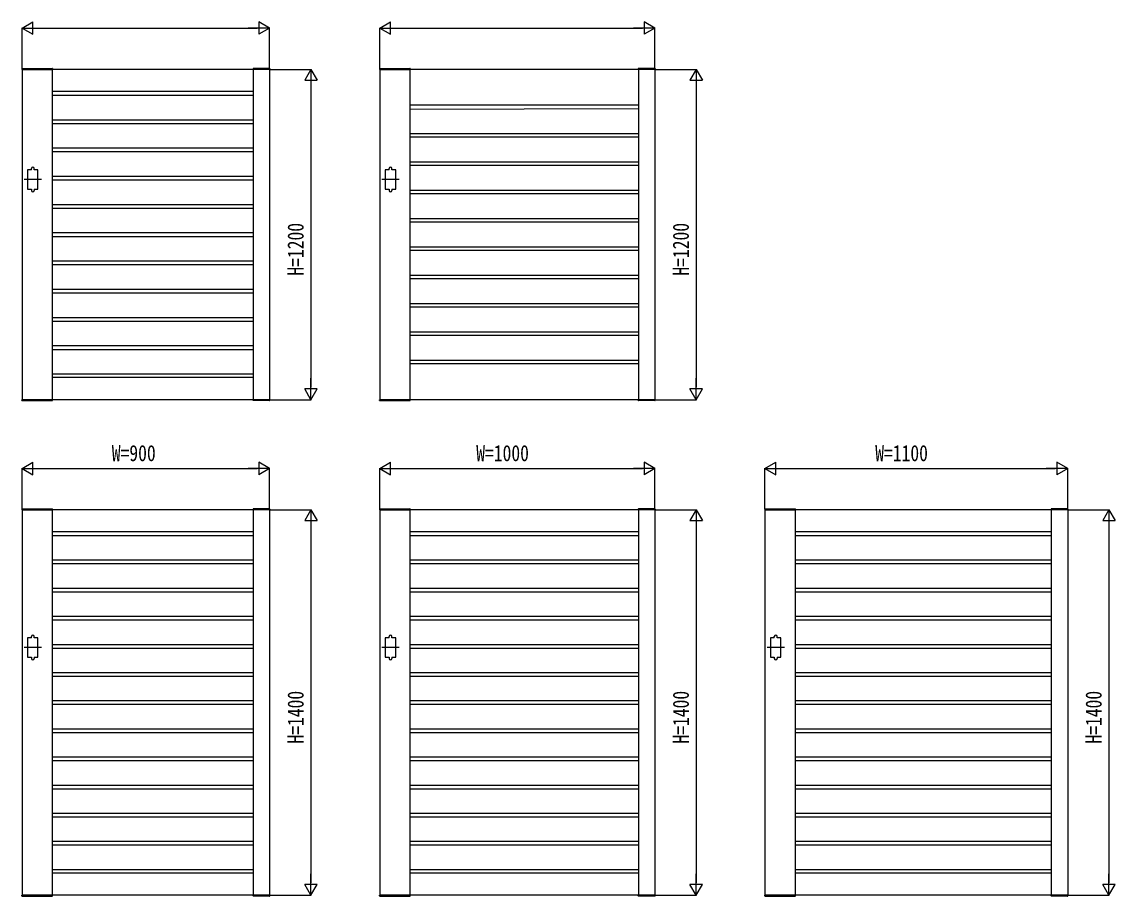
# Model space of a CAD drawing. Units: millimetres, scale not verified. Extents: x -8410 to 8410, y -5940 to 5940.
# Drawn here: x 390 to 4363, y 146 to 3322 of the extents above; entities that cross this region are included whole.
import ezdxf
from ezdxf.enums import TextEntityAlignment as Align

# ---------------------------------------------------------------- set-up
doc = ezdxf.new("R2010")
doc.units = ezdxf.units.MM
doc.header["$LTSCALE"] = 30
doc.layers.add('0-2_YKK_A1', color=4, linetype='Continuous')
doc.layers.add('0-3_YKK_D', color=6, linetype='Continuous')
doc.styles.add('ＭＳ ゴシック', font='')
doc.styles.get('ＭＳ ゴシック').set_extended_font_data('MS Gothic')

msp = doc.modelspace()

# ---------------------------------------------------------------- linework, layer by layer
at = {"layer": '0-2_YKK_A1'}
for p, q in [((389.67, 3152.55), (389.54, 3150)), ((389.54, 3150), (500.54, 3150)), ((390.04, 3150), (390.04, 1950)), ((1290.04, 3150), (390.04, 3150)), ((390.67, 3153.5), (499.4, 3153.5)), ((500.04, 3150), (500.04, 1950)), ((500.4, 3152.55), (500.54, 3150)), ((1229.67, 3152.55), (1229.54, 3150)), ((1290.54, 3150), (1229.54, 3150)), ((1230.04, 3150), (1230.04, 1950)), ((1289.4, 3153.5), (1230.67, 3153.5)), ((1290.04, 3150), (1290.04, 1950)), ((1290.4, 3152.55), (1290.54, 3150)), ((1689.67, 3152.55), (1689.54, 3150)), ((1689.54, 3150), (1800.54, 3150)), ((1690.04, 3150), (1690.04, 1950)), ((2690.04, 3150), (1690.04, 3150)), ((1690.67, 3153.5), (1799.4, 3153.5)), ((1800.04, 3150), (1800.04, 1950)), ((1800.4, 3152.55), (1800.54, 3150)), ((2629.67, 3152.55), (2629.54, 3150)), ((2690.54, 3150), (2629.54, 3150)), ((2630.04, 3150), (2630.04, 1950)), ((2689.4, 3153.5), (2630.67, 3153.5)), ((2690.04, 3150), (2690.04, 1950)), ((2690.4, 3152.55), (2690.54, 3150)), ((1230.04, 3070), (500.04, 3070)), ((500.04, 3055.7), (1230.04, 3056.2)), ((2630.04, 3020), (1800.04, 3020)), ((1800.04, 3005.7), (2630.04, 3007.5)), ((500.04, 2967.2), (1230.04, 2967.2)), ((500.04, 2953.6), (1230.04, 2953.6)), ((1800.04, 2917.09), (2630.04, 2917.09)), ((2630.04, 2903.29), (1800.04, 2903.29)), ((500.04, 2864.6), (1230.04, 2864.6)), ((500.04, 2851), (1230.04, 2851)), ((424.04, 2785), (424.04, 2790)), ((434.04, 2785), (434.04, 2790)), ((1724.04, 2785), (1724.04, 2790)), ((1734.04, 2785), (1734.04, 2790)), ((1800.04, 2814.17), (2630.04, 2814.17)), ((2630.04, 2800.38), (1800.04, 2800.38)), ((460.54, 2750), (397.54, 2750)), ((500.04, 2762), (1230.04, 2762)), ((500.04, 2748.4), (1230.04, 2748.4)), ((1760.54, 2750), (1697.54, 2750)), ((424.04, 2715), (424.04, 2710)), ((434.04, 2715), (434.04, 2710)), ((1724.04, 2715), (1724.04, 2710)), ((1734.04, 2715), (1734.04, 2710)), ((1799.14, 2711.26), (2630.04, 2711.26)), ((2630.04, 2697.46), (1799.14, 2697.46)), ((500.04, 2659.4), (1230.04, 2659.4)), ((500.04, 2645.8), (1230.04, 2645.8)), ((1800.04, 2608.35), (2630.04, 2608.35)), ((2630.04, 2594.55), (1800.04, 2594.55)), ((500.04, 2556.8), (1230.04, 2556.8)), ((500.04, 2543.2), (1230.04, 2543.2)), ((1800.04, 2505.44), (2630.04, 2505.44)), ((2630.04, 2491.64), (1800.04, 2491.64)), ((500.04, 2454.2), (1230.04, 2454.2)), ((500.04, 2440.6), (1230.04, 2440.6)), ((1800.04, 2402.53), (2630.04, 2402.53)), ((2630.04, 2388.73), (1800.04, 2388.73)), ((500.04, 2351.6), (1230.04, 2351.6)), ((500.04, 2338), (1230.04, 2338)), ((1800.04, 2299.62), (2630.04, 2299.62)), ((2630.04, 2285.82), (1800.04, 2285.82)), ((500.04, 2249), (1230.04, 2249)), ((500.04, 2235.4), (1230.04, 2235.4)), ((1800.04, 2196.71), (2630.04, 2196.71)), ((500.04, 2146.4), (1230.04, 2146.4)), ((2630.04, 2182.91), (1800.04, 2182.91)), ((500.04, 2132.8), (1230.04, 2132.8)), ((1800.04, 2093.8), (2630.04, 2093.8)), ((2630.04, 2080), (1800.04, 2080)), ((500.04, 2043.8), (1230.04, 2043.8)), ((1230.04, 2030), (500.04, 2030)), ((389.54, 1950), (500.54, 1950)), ((389.67, 1947.45), (389.54, 1950)), ((1290.04, 1950), (390.04, 1950)), ((500.4, 1947.45), (500.54, 1950)), ((1290.54, 1950), (1229.54, 1950)), ((1229.67, 1947.45), (1229.54, 1950)), ((1290.4, 1947.45), (1290.54, 1950)), ((1689.54, 1950), (1800.54, 1950)), ((1689.67, 1947.45), (1689.54, 1950)), ((2690.04, 1950), (1690.04, 1950)), ((1800.4, 1947.45), (1800.54, 1950)), ((2690.54, 1950), (2629.54, 1950)), ((2629.67, 1947.45), (2629.54, 1950)), ((2690.4, 1947.45), (2690.54, 1950)), ((390.67, 1946.5), (499.4, 1946.5)), ((1289.4, 1946.5), (1230.67, 1946.5)), ((1690.67, 1946.5), (1799.4, 1946.5)), ((2689.4, 1946.5), (2630.67, 1946.5)), ((389.67, 1552.55), (389.54, 1550)), ((389.54, 1550), (500.54, 1550)), ((390.04, 1550), (390.04, 150)), ((1290.04, 1550), (390.04, 1550)), ((390.67, 1553.5), (499.4, 1553.5)), ((500.04, 1550), (500.04, 150)), ((500.4, 1552.55), (500.54, 1550)), ((1229.67, 1552.55), (1229.54, 1550)), ((1290.54, 1550), (1229.54, 1550)), ((1230.04, 1550), (1230.04, 150)), ((1289.4, 1553.5), (1230.67, 1553.5)), ((1290.04, 1550), (1290.04, 150)), ((1290.4, 1552.55), (1290.54, 1550)), ((1689.67, 1552.55), (1689.54, 1550)), ((1689.54, 1550), (1800.54, 1550)), ((1690.04, 1550), (1690.04, 150)), ((2690.04, 1550), (1690.04, 1550)), ((1690.67, 1553.5), (1799.4, 1553.5)), ((1800.04, 1550), (1800.04, 150)), ((1800.4, 1552.55), (1800.54, 1550)), ((2629.67, 1552.55), (2629.54, 1550)), ((2690.54, 1550), (2629.54, 1550)), ((2630.04, 1550), (2630.04, 150)), ((2689.4, 1553.5), (2630.67, 1553.5)), ((2690.04, 1550), (2690.04, 150)), ((2690.4, 1552.55), (2690.54, 1550)), ((3089.67, 1552.55), (3089.54, 1550)), ((3089.54, 1550), (3200.54, 1550)), ((3090.04, 1550), (3090.04, 150)), ((4190.04, 1550), (3090.04, 1550)), ((3090.67, 1553.5), (3199.4, 1553.5)), ((3200.04, 1550), (3200.04, 150)), ((3200.4, 1552.55), (3200.54, 1550)), ((4129.67, 1552.55), (4129.54, 1550)), ((4190.54, 1550), (4129.54, 1550)), ((4130.04, 1550), (4130.04, 150)), ((4189.4, 1553.5), (4130.67, 1553.5)), ((4190.04, 1550), (4190.04, 150)), ((4190.4, 1552.55), (4190.54, 1550)), ((1230.04, 1470), (500.04, 1470)), ((500.04, 1456.1), (1230.04, 1456.6)), ((2630.04, 1470), (1800.04, 1470)), ((1800.04, 1456.1), (2630.04, 1456.6)), ((4130.04, 1470), (3200.04, 1470)), ((3200.04, 1456.1), (4130.04, 1456.6)), ((500.04, 1367.6), (1230.04, 1367.6)), ((500.04, 1354.4), (1230.04, 1354.4)), ((1800.04, 1367.6), (2630.04, 1367.6)), ((1800.04, 1354.4), (2630.04, 1354.4)), ((3200.04, 1367.6), (4130.04, 1367.6)), ((3200.04, 1354.4), (4130.04, 1354.4)), ((500.04, 1265.4), (1230.04, 1265.4)), ((500.04, 1252.2), (1230.04, 1252.2)), ((1800.04, 1265.4), (2630.04, 1265.4)), ((1800.04, 1252.2), (2630.04, 1252.2)), ((3200.04, 1265.4), (4130.04, 1265.4)), ((3200.04, 1252.2), (4130.04, 1252.2)), ((500.04, 1163.2), (1230.04, 1163.2)), ((1800.04, 1163.2), (2630.04, 1163.2)), ((3200.04, 1163.2), (4130.04, 1163.2)), ((500.04, 1150), (1230.04, 1150)), ((1800.04, 1150), (2630.04, 1150)), ((3200.04, 1150), (4130.04, 1150)), ((424.04, 1085), (424.04, 1090)), ((434.04, 1085), (434.04, 1090)), ((1724.04, 1085), (1724.04, 1090)), ((1734.04, 1085), (1734.04, 1090)), ((3124.04, 1085), (3124.04, 1090)), ((3134.04, 1085), (3134.04, 1090)), ((460.54, 1050), (397.54, 1050)), ((500.04, 1061), (1230.04, 1061)), ((500.04, 1047.8), (1230.04, 1047.8)), ((1760.54, 1050), (1697.54, 1050)), ((1800.04, 1061), (2630.04, 1061)), ((1800.04, 1047.8), (2630.04, 1047.8)), ((3160.54, 1050), (3097.54, 1050)), ((3200.04, 1061), (4130.04, 1061)), ((3200.04, 1047.8), (4130.04, 1047.8)), ((424.04, 1015), (424.04, 1010)), ((434.04, 1015), (434.04, 1010)), ((1724.04, 1015), (1724.04, 1010)), ((1734.04, 1015), (1734.04, 1010)), ((3124.04, 1015), (3124.04, 1010)), ((3134.04, 1015), (3134.04, 1010)), ((500.04, 958.8), (1230.04, 958.8)), ((1800.04, 958.8), (2630.04, 958.8)), ((3200.04, 958.8), (4130.04, 958.8)), ((500.04, 945.6), (1230.04, 945.6)), ((1800.04, 945.6), (2630.04, 945.6)), ((3200.04, 945.6), (4130.04, 945.6)), ((500.04, 856.6), (1230.04, 856.6)), ((500.04, 843.4), (1230.04, 843.4)), ((1800.04, 856.6), (2630.04, 856.6)), ((1800.04, 843.4), (2630.04, 843.4)), ((3200.04, 856.6), (4130.04, 856.6)), ((3200.04, 843.4), (4130.04, 843.4)), ((500.04, 754.4), (1230.04, 754.4)), ((500.04, 741.2), (1230.04, 741.2)), ((1800.04, 754.4), (2630.04, 754.4)), ((1800.04, 741.2), (2630.04, 741.2)), ((3200.04, 754.4), (4130.04, 754.4)), ((3200.04, 741.2), (4130.04, 741.2)), ((500.04, 652.19), (1230.04, 652.19)), ((500.04, 639), (1230.04, 639)), ((1800.04, 652.19), (2630.04, 652.19)), ((1800.04, 639), (2630.04, 639)), ((3200.04, 652.19), (4130.04, 652.19)), ((3200.04, 639), (4130.04, 639)), ((500.04, 550), (1230.04, 550)), ((500.04, 536.8), (1230.04, 536.8)), ((1800.04, 550), (2630.04, 550)), ((1800.04, 536.8), (2630.04, 536.8)), ((3200.04, 550), (4130.04, 550)), ((3200.04, 536.8), (4130.04, 536.8)), ((500.04, 447.8), (1230.04, 447.8)), ((1800.04, 447.8), (2630.04, 447.8)), ((3200.04, 447.8), (4130.04, 447.8)), ((500.04, 434.6), (1230.04, 434.6)), ((1800.04, 434.6), (2630.04, 434.6)), ((3200.04, 434.6), (4130.04, 434.6)), ((500.04, 345.6), (1230.04, 345.6)), ((500.04, 332.4), (1230.04, 332.4)), ((1800.04, 345.6), (2630.04, 345.6)), ((1800.04, 332.4), (2630.04, 332.4)), ((3200.04, 345.6), (4130.04, 345.6)), ((3200.04, 332.4), (4130.04, 332.4)), ((500.04, 243.4), (1230.04, 243.4)), ((1800.04, 243.4), (2630.04, 243.4)), ((3200.04, 243.4), (4130.04, 243.4)), ((1230.04, 230), (500.04, 230)), ((2630.04, 230), (1800.04, 230)), ((4130.04, 230), (3200.04, 230)), ((389.54, 150), (500.54, 150)), ((389.67, 147.45), (389.54, 150)), ((1290.04, 150), (390.04, 150)), ((390.67, 146.5), (499.4, 146.5)), ((500.4, 147.45), (500.54, 150)), ((1290.54, 150), (1229.54, 150)), ((1229.67, 147.45), (1229.54, 150)), ((1289.4, 146.5), (1230.67, 146.5)), ((1290.4, 147.45), (1290.54, 150)), ((1689.54, 150), (1800.54, 150)), ((1689.67, 147.45), (1689.54, 150)), ((2690.04, 150), (1690.04, 150)), ((1690.67, 146.5), (1799.4, 146.5)), ((1800.4, 147.45), (1800.54, 150)), ((2690.54, 150), (2629.54, 150)), ((2629.67, 147.45), (2629.54, 150)), ((2689.4, 146.5), (2630.67, 146.5)), ((2690.4, 147.45), (2690.54, 150)), ((3089.54, 150), (3200.54, 150)), ((3089.67, 147.45), (3089.54, 150)), ((4190.04, 150), (3090.04, 150)), ((3090.67, 146.5), (3199.4, 146.5)), ((3200.4, 147.45), (3200.54, 150)), ((4190.54, 150), (4129.54, 150)), ((4129.67, 147.45), (4129.54, 150)), ((4189.4, 146.5), (4130.67, 146.5)), ((4190.4, 147.45), (4190.54, 150))]:
    msp.add_line(p, q, dxfattribs=at)
for points in [[(424.04, 2785), (410.04, 2785), (410.04, 2715), (424.04, 2715)], [(434.04, 2715), (448.04, 2715), (448.04, 2785), (434.04, 2785)], [(1724.04, 2785), (1710.04, 2785), (1710.04, 2715), (1724.04, 2715)], [(1734.04, 2715), (1748.04, 2715), (1748.04, 2785), (1734.04, 2785)], [(424.04, 1085), (410.04, 1085), (410.04, 1015), (424.04, 1015)], [(434.04, 1015), (448.04, 1015), (448.04, 1085), (434.04, 1085)], [(1724.04, 1085), (1710.04, 1085), (1710.04, 1015), (1724.04, 1015)], [(1734.04, 1015), (1748.04, 1015), (1748.04, 1085), (1734.04, 1085)], [(3124.04, 1085), (3110.04, 1085), (3110.04, 1015), (3124.04, 1015)], [(3134.04, 1015), (3148.04, 1015), (3148.04, 1085), (3134.04, 1085)]]:
    msp.add_lwpolyline(points, dxfattribs=at)
for centre, radius, start, end in [((390.67, 3152.5), 1, 90, 177), ((499.4, 3152.5), 1, 3, 90), ((1230.67, 3152.5), 1, 90, 177), ((1289.4, 3152.5), 1, 3, 90), ((1690.67, 3152.5), 1, 90, 177), ((1799.4, 3152.5), 1, 3, 90), ((2630.67, 3152.5), 1, 90, 177), ((2689.4, 3152.5), 1, 3, 90), ((429.04, 2790), 5, 0, 180), ((1729.04, 2790), 5, 0, 180), ((429.04, 2710), 5, 180, 0), ((1729.04, 2710), 5, 180, 0), ((390.67, 1947.5), 1, 183, 270), ((499.4, 1947.5), 1, 270, 357), ((1230.67, 1947.5), 1, 183, 270), ((1289.4, 1947.5), 1, 270, 357), ((1690.67, 1947.5), 1, 183, 270), ((1799.4, 1947.5), 1, 270, 357), ((2630.67, 1947.5), 1, 183, 270), ((2689.4, 1947.5), 1, 270, 357), ((390.67, 1552.5), 1, 90, 177), ((499.4, 1552.5), 1, 3, 90), ((1230.67, 1552.5), 1, 90, 177), ((1289.4, 1552.5), 1, 3, 90), ((1690.67, 1552.5), 1, 90, 177), ((1799.4, 1552.5), 1, 3, 90), ((2630.67, 1552.5), 1, 90, 177), ((2689.4, 1552.5), 1, 3, 90), ((3090.67, 1552.5), 1, 90, 177), ((3199.4, 1552.5), 1, 3, 90), ((4130.67, 1552.5), 1, 90, 177), ((4189.4, 1552.5), 1, 3, 90), ((429.04, 1090), 5, 0, 180), ((1729.04, 1090), 5, 0, 180), ((3129.04, 1090), 5, 0, 180), ((429.04, 1010), 5, 180, 0), ((1729.04, 1010), 5, 180, 0), ((3129.04, 1010), 5, 180, 0), ((390.67, 147.5), 1, 183, 270), ((499.4, 147.5), 1, 270, 357), ((1230.67, 147.5), 1, 183, 270), ((1289.4, 147.5), 1, 270, 357), ((1690.67, 147.5), 1, 183, 270), ((1799.4, 147.5), 1, 270, 357), ((2630.67, 147.5), 1, 183, 270), ((2689.4, 147.5), 1, 270, 357), ((3090.67, 147.5), 1, 183, 270), ((3199.4, 147.5), 1, 270, 357), ((4130.67, 147.5), 1, 183, 270), ((4189.4, 147.5), 1, 270, 357)]:
    msp.add_arc(centre, radius, start, end, dxfattribs=at)
at = {"layer": '0-3_YKK_D'}
for p, q in [((390.04, 3300), (429.01, 3322.5)), ((390.04, 3152), (390.04, 3301)), ((390.04, 3300), (429.01, 3277.5)), ((390.04, 3300), (467.98, 3300)), ((429.01, 3277.5), (429.01, 3322.5)), ((435.04, 3300), (1245.04, 3300)), ((1290.04, 3300), (1212.09, 3300)), ((1290.04, 3300), (1251.06, 3322.5)), ((1251.06, 3322.5), (1251.06, 3277.5)), ((1290.04, 3300), (1251.06, 3277.5)), ((1290.04, 3152), (1290.04, 3301)), ((1690.04, 3300), (1729.01, 3322.5)), ((1690.04, 3152), (1690.04, 3301)), ((1690.04, 3300), (1729.01, 3277.5)), ((1690.04, 3300), (1767.98, 3300)), ((1729.01, 3277.5), (1729.01, 3322.5)), ((1735.04, 3300), (2645.04, 3300)), ((2690.04, 3300), (2612.09, 3300)), ((2690.04, 3300), (2651.06, 3322.5)), ((2651.06, 3322.5), (2651.06, 3277.5)), ((2690.04, 3300), (2651.06, 3277.5)), ((2690.04, 3152), (2690.04, 3301)), ((1292.04, 3150), (1441.04, 3150)), ((1440.04, 3150), (1417.54, 3111.03)), ((1440.04, 3150), (1462.54, 3111.03)), ((1440.04, 3150), (1440.04, 3072.06)), ((2692.04, 3150), (2841.04, 3150)), ((2840.04, 3150), (2817.54, 3111.03)), ((2840.04, 3150), (2862.54, 3111.03)), ((2840.04, 3150), (2840.04, 3072.06)), ((1417.54, 3111.03), (1462.54, 3111.03)), ((1440.04, 3105), (1440.04, 1995)), ((2817.54, 3111.03), (2862.54, 3111.03)), ((2840.04, 3105), (2840.04, 1995)), ((1440.04, 1950), (1440.04, 2027.94)), ((2840.04, 1950), (2840.04, 2027.94)), ((1440.04, 1950), (1417.54, 1988.97)), ((1462.54, 1988.97), (1417.54, 1988.97)), ((1440.04, 1950), (1462.54, 1988.97)), ((2840.04, 1950), (2817.54, 1988.97)), ((2862.54, 1988.97), (2817.54, 1988.97)), ((2840.04, 1950), (2862.54, 1988.97)), ((1292.04, 1950), (1441.04, 1950)), ((2692.04, 1950), (2841.04, 1950)), ((390.04, 1700), (429.01, 1722.5)), ((429.01, 1677.5), (429.01, 1722.5)), ((1290.04, 1700), (1251.06, 1722.5)), ((1251.06, 1722.5), (1251.06, 1677.5)), ((1690.04, 1700), (1729.01, 1722.5)), ((1729.01, 1677.5), (1729.01, 1722.5)), ((2690.04, 1700), (2651.06, 1722.5)), ((2651.06, 1722.5), (2651.06, 1677.5)), ((3090.04, 1700), (3129.01, 1722.5)), ((3129.01, 1677.5), (3129.01, 1722.5)), ((4190.04, 1700), (4151.06, 1722.5)), ((4151.06, 1722.5), (4151.06, 1677.5)), ((390.04, 1552), (390.04, 1701)), ((390.04, 1700), (429.01, 1677.5)), ((390.04, 1700), (467.98, 1700)), ((435.04, 1700), (1245.04, 1700)), ((1290.04, 1700), (1212.09, 1700)), ((1290.04, 1700), (1251.06, 1677.5)), ((1290.04, 1552), (1290.04, 1701)), ((1690.04, 1552), (1690.04, 1701)), ((1690.04, 1700), (1729.01, 1677.5)), ((1690.04, 1700), (1767.98, 1700)), ((1735.04, 1700), (2645.04, 1700)), ((2690.04, 1700), (2612.09, 1700)), ((2690.04, 1700), (2651.06, 1677.5)), ((2690.04, 1552), (2690.04, 1701)), ((3090.04, 1552), (3090.04, 1701)), ((3090.04, 1700), (3129.01, 1677.5)), ((3090.04, 1700), (3167.98, 1700)), ((3135.04, 1700), (4145.04, 1700)), ((4190.04, 1700), (4112.09, 1700)), ((4190.04, 1700), (4151.06, 1677.5)), ((4190.04, 1552), (4190.04, 1701)), ((1292.04, 1550), (1441.04, 1550)), ((1440.04, 1550), (1417.54, 1511.03)), ((1440.04, 1550), (1462.54, 1511.03)), ((1440.04, 1550), (1440.04, 1472.06)), ((2692.04, 1550), (2841.04, 1550)), ((2840.04, 1550), (2817.54, 1511.03)), ((2840.04, 1550), (2862.54, 1511.03)), ((2840.04, 1550), (2840.04, 1472.06)), ((4192.04, 1550), (4341.04, 1550)), ((4340.04, 1550), (4317.54, 1511.03)), ((4340.04, 1550), (4362.54, 1511.03)), ((4340.04, 1550), (4340.04, 1472.06)), ((1417.54, 1511.03), (1462.54, 1511.03)), ((2817.54, 1511.03), (2862.54, 1511.03)), ((4317.54, 1511.03), (4362.54, 1511.03)), ((1440.04, 1505), (1440.04, 195)), ((2840.04, 1505), (2840.04, 195)), ((4340.04, 1505), (4340.04, 195)), ((1440.04, 150), (1440.04, 227.94)), ((2840.04, 150), (2840.04, 227.94)), ((4340.04, 150), (4340.04, 227.94)), ((1440.04, 150), (1417.54, 188.97)), ((1462.54, 188.97), (1417.54, 188.97)), ((1440.04, 150), (1462.54, 188.97)), ((2840.04, 150), (2817.54, 188.97)), ((2862.54, 188.97), (2817.54, 188.97)), ((2840.04, 150), (2862.54, 188.97)), ((4340.04, 150), (4317.54, 188.97)), ((4362.54, 188.97), (4317.54, 188.97)), ((4340.04, 150), (4362.54, 188.97)), ((1292.04, 150), (1441.04, 150)), ((2692.04, 150), (2841.04, 150)), ((4192.04, 150), (4341.04, 150))]:
    msp.add_line(p, q, dxfattribs=at)

# ---------------------------------------------------------------- texts
at = {"layer": '0-3_YKK_D', "style": 'ＭＳ ゴシック', "width": 0.8}
for s, p in [('H=1200', (1431.04, 2400.67)), ('H=1200', (2831.04, 2400.67)), ('H=1400', (1431.04, 700.67)), ('H=1400', (2831.04, 700.67)), ('H=1400', (4331.04, 700.67))]:
    msp.add_text(s, height=58.65, rotation=90, dxfattribs=at).set_placement(p, align=Align.BOTTOM_LEFT)
for s, p in [('W=900', (716.3, 1709)), ('W=1000', (2040.7, 1709)), ('W=1100', (3490.7, 1709))]:
    msp.add_text(s, height=58.65, dxfattribs=at).set_placement(p, align=Align.BOTTOM_LEFT)

doc.saveas('drawing.dxf')
